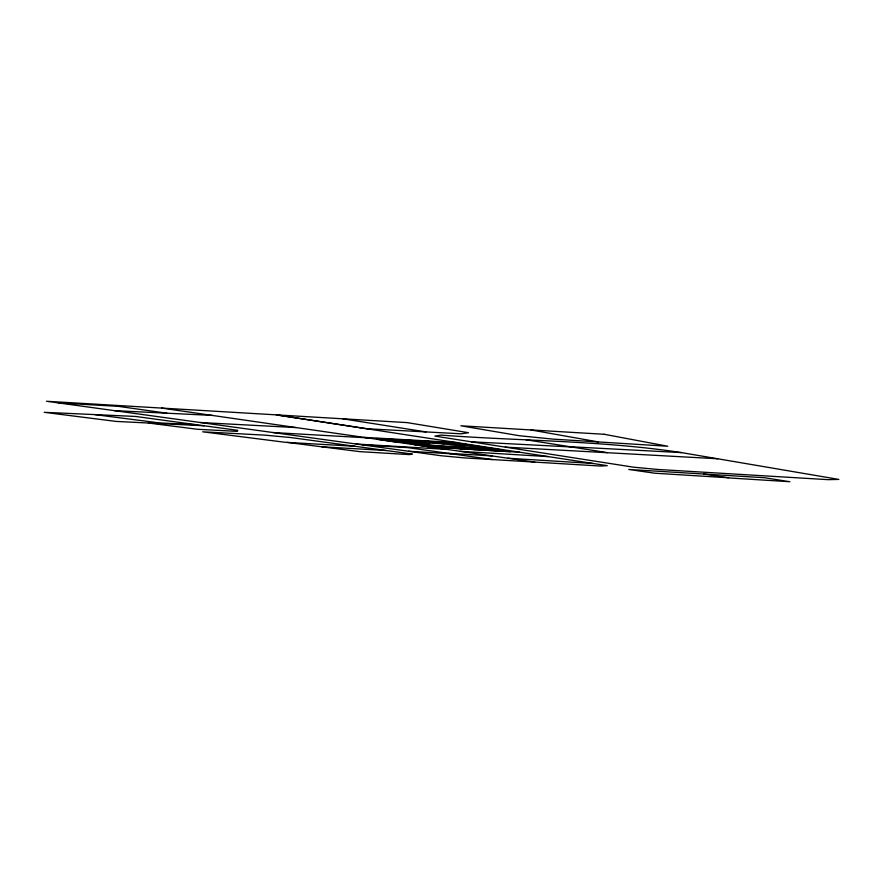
<?xml version="1.0" encoding="UTF-8"?>
<svg xmlns="http://www.w3.org/2000/svg" width="883" height="883" viewBox="0 0 883 883"><rect width="100%" height="100%" fill="white"/><g stroke="black" fill="none" stroke-linecap="round" stroke-linejoin="round"><path stroke-width="1.32" d="M114.271 410.628L212.306 415.418M196.412 424.723L159.282 422.902L94.845 414.613M204.139 425.772L116.015 421.412L44.15 412.306L135.485 416.445L237.748 430.341L237.361 431.379L197.45 429.281L148.366 423.012M471.125 441.776L571.632 446.986M200.353 422.516L296.335 427.593M570.032 446.732L681.499 452.604L838.85 479.414L828.044 479.657L657.625 469.447L633.53 467.184L434.889 436.114L441.014 435.109C521.102 441.114 602.007 440.429 681.499 452.604M505.286 447.118L717.702 458.763M58.521 402.935L118.477 406.368L166.854 413.2M363.752 437.35L456.941 442.593M273.024 432.538L367.251 437.858M412.626 441.357L378.045 439.381L394.8 441.82L429.127 443.796L404.138 440.098M436.323 442.703L460.551 444.083L476.665 446.533L452.637 445.153L427.935 441.434M386.003 439.944L406.655 441.114L396.997 439.69M466.367 444.513L444.546 443.277L435.054 441.842M420.904 442.582L444.502 443.928M354.955 446.268L285.01 442.273L202.693 431.809L264.878 435.142L290.816 437.56L412.328 454.072L409.348 454.602L359.723 451.632L287.152 442.405M412.438 443.807L438.553 445.827M491.798 448.409L470.264 447.162L475.849 448.001M418.2 444.646L497.306 449.248M421.566 445.131L376.246 438.52L456.986 443.078L500.562 449.745L414.259 444.657L429.955 446.941L519.8 452.239M321.688 446.798L385.915 450.485M429.955 446.941L510.396 451.688L495.352 449.392M356.059 444.006L446.975 449.403M460.286 451.323L548.387 456.632M448.034 453.31L492.03 455.926M408.531 451.246L451.522 453.807M362.339 444.866L407.758 447.626L492.471 459.568M507.902 458.222L592.957 463.465L607.283 465.661L600.738 466.047L464.403 457.891L441.114 455.738L46.49 401.268L407.074 422.604L468.52 432.703L461.39 433.818L366.721 428.741L276.324 414.878L592.957 463.465M728.574 477.78L654.976 473.233L628.773 469.48L764.579 477.725L789.899 481.732L729.932 477.99L703.674 474.028M161.677 408.089L534.701 462.107M389.447 440.032L406.125 442.471M425.485 445.308L441.092 447.593M448.277 446.643L463.707 448.928M400.981 440.694L417.571 443.134M436.82 445.97L452.339 448.255M459.855 447.317L475.197 449.613M448.376 443.387L464.59 445.838M483.387 448.685L498.542 450.981M471.566 448.001L486.809 450.297M525.926 439.756L607.405 452.648M342.703 418.796L426.059 431.93M530.838 429.933L598.442 441.941M604.248 434.281L460.838 425.794L519.414 435.727L553.045 439.127L667.802 446.257L604.248 434.281"/></g></svg>
